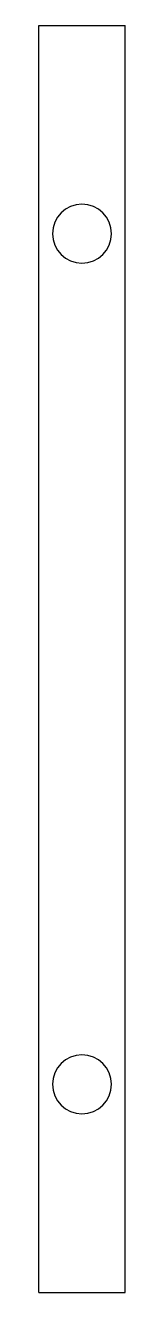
# Model space of a CAD drawing. Header units: millimetres. Extents: x 0 to 5, y 0 to 73.
import ezdxf

# ---------------------------------------------------------------- set-up
doc = ezdxf.new("R2010")
doc.units = ezdxf.units.MM

msp = doc.modelspace()

# ---------------------------------------------------------------- linework, layer by layer
for p, q in [((0, 0, 5), (0, 73, 5)), ((0, 73, 5), (5, 73, 5)), ((5, 0, 5), (5, 73, 5)), ((0, 0, 5), (5, 0, 5))]:
    msp.add_line(p, q)
for centre, start, end in [((2.5, 61, 5), 0, 180), ((2.5, 61, 5), -180, 0), ((2.5, 12, 5), 0, 180), ((2.5, 12, 5), -180, 0)]:
    msp.add_arc(centre, 1.7, start, end)

doc.saveas('drawing.dxf')
